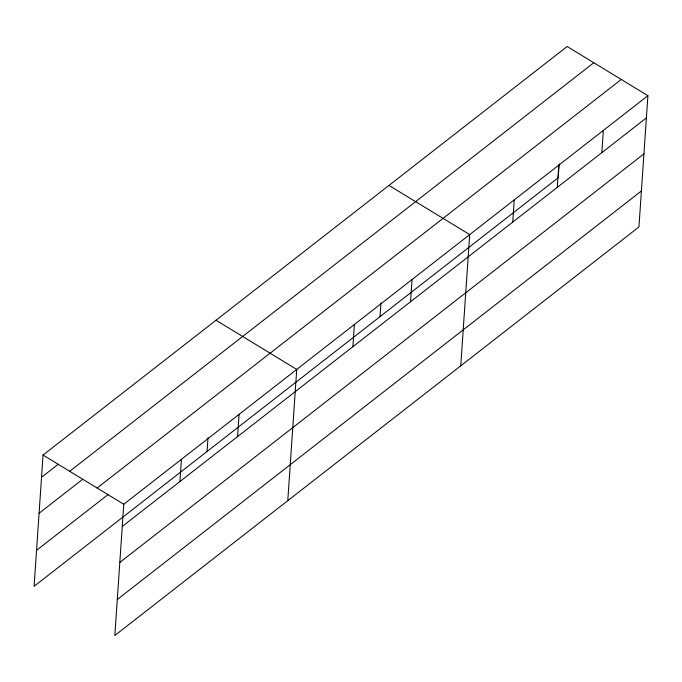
<?xml version="1.0" encoding="UTF-8"?>
<svg xmlns="http://www.w3.org/2000/svg" width="682" height="682" viewBox="0 0 682 682"><rect width="100%" height="100%" fill="white"/><g stroke="black" fill="none" stroke-linecap="round" stroke-linejoin="round"><path stroke-width="1.02" d="M647.9 95.693L123.774 504.254L114.832 635.496L638.949 226.935L647.9 95.693L567.168 46.504L43.051 455.064L34.1 586.307L558.226 177.746L559.163 163.995M179.912 481.526L181.429 459.31M207.064 451.484L208.001 437.725M237.566 436.591L239.084 414.366M287.787 500.673L296.738 369.431L216.006 320.242M352.875 346.703L354.393 324.487M380.019 316.661L380.957 302.902M410.53 301.768L412.047 279.543M460.751 365.85L469.702 234.599L388.97 185.419M512.736 222.093L514.245 199.877M557.288 187.371L558.797 165.146M601.831 152.64L603.348 130.424M41.534 477.281L58.243 464.254M69.692 471.296L593.809 62.735M39.079 513.256L82.531 479.395M97.134 488.022L621.259 79.462M36.555 550.331L108.412 494.314M122.266 526.47L646.383 117.918M119.81 562.445L643.936 153.893M117.278 599.512L641.404 190.96M43.051 455.064L123.774 504.254"/></g></svg>
